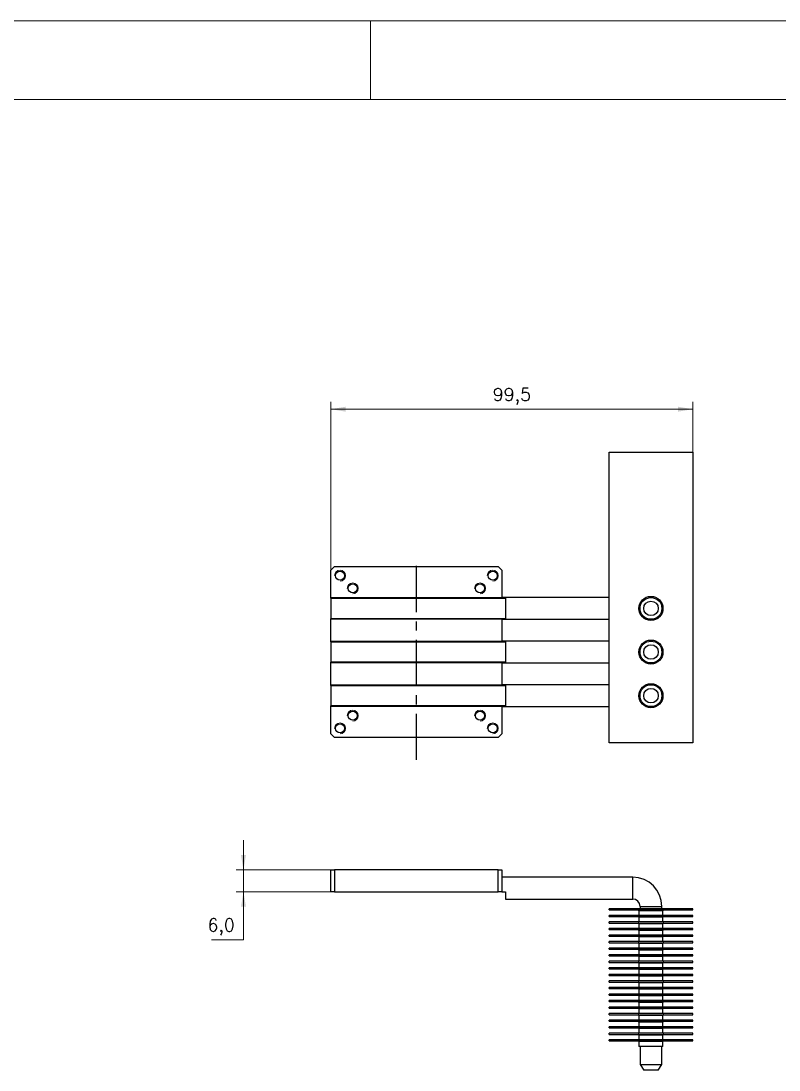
# Model space of a CAD drawing. Header units: millimetres. Extents: x 1360 to 2002, y 432 to 886.
# Drawn here: x 1585 to 1793.5, y 597.7 to 886.1 of the extents above; entities that cross this region are included whole.
import ezdxf

# ---------------------------------------------------------------- set-up
doc = ezdxf.new("R2010")
doc.units = ezdxf.units.MM
doc.linetypes.add('CENTERX2', pattern=[20.32, 12.7, -2.54, 2.54, -2.54])
doc.layers.get('0').update_dxf_attribs({"lineweight": 18})
doc.layers.add('中心线层', color=1, linetype='CENTERX2', lineweight=25)
doc.layers.add('尺寸线层', color=3, linetype='Continuous', lineweight=18)
doc.styles.get("Standard").update_dxf_attribs({"font": 'txt.shx', "bigfont": 'gbcbig.shx'})
doc.dimstyles.new('ISO-25', dxfattribs={"dimtxt": 3.5, "dimasz": 2.5, "dimexe": 1.25, "dimexo": 0.625, "dimtad": 1, "dimtxsty": 'Standard', "dimcen": 2.5, "dimdle": 5, "dimadec": 0, "dimazin": 0, "dimtfac": 1, "dimtmove": 0, "dimatfit": 3, "dimfxl": 0, "dimarcsym": 0})

# ---------------------------------------------------------------- blocks, each defined once
blk = doc.blocks.new('*X18')
at = {"layer": '尺寸线层', "linetype": 'Continuous'}
for points in [[(1646.21, 652.67), (1646.89, 656.75), (1645.53, 656.75)], [(1646.21, 646.67), (1646.89, 642.59), (1645.53, 642.59)]]:
    blk.add_hatch(color=0, dxfattribs=at).paths.add_polyline_path(points, flags=0)
at = {"layer": '尺寸线层', "color": 0, "linetype": 'Continuous'}
for p, q in [((1646.21, 660.83), (1646.21, 633.48)), ((1670.27, 652.67), (1644.21, 652.67)), ((1670.27, 646.67), (1644.21, 646.67)), ((1646.21, 633.48), (1637.46, 633.48))]:
    blk.add_line(p, q, dxfattribs=at)
at = {"layer": '尺寸线层', "color": 0, "insert": (1640.09, 637.01), "char_height": 3.5, "width": 10.5, "attachment_point": 5}
blk.add_mtext('6,0', dxfattribs=at)
blk = doc.blocks.new('*X25')
at = {"layer": '尺寸线层', "linetype": 'Continuous'}
for points in [[(1670.27, 779.37), (1674.35, 780.05), (1674.35, 778.69)], [(1769.77, 779.37), (1765.69, 780.05), (1765.69, 778.69)]]:
    blk.add_hatch(color=0, dxfattribs=at).paths.add_polyline_path(points, flags=0)
at = {"layer": '尺寸线层', "color": 0, "linetype": 'Continuous'}
for p, q in [((1670.27, 735.1), (1670.27, 781.37)), ((1670.27, 779.37), (1769.77, 779.37)), ((1769.77, 767.6), (1769.77, 781.37))]:
    blk.add_line(p, q, dxfattribs=at)
at = {"layer": '尺寸线层', "color": 0, "insert": (1720.02, 782.89), "char_height": 3.5, "width": 15, "attachment_point": 5}
blk.add_mtext('99,5', dxfattribs=at)

msp = doc.modelspace()

# ---------------------------------------------------------------- linework, layer by layer
at = {"color": 7, "linetype": 'Continuous'}
for p, q in [((1360.265, 886.111), (2001.948, 886.111)), ((1681.106, 864.506), (1681.106, 886.111)), ((1381.871, 864.506), (1980.342, 864.506))]:
    msp.add_line(p, q, dxfattribs=at)
at = {"color": 7, "linetype": 'Continuous', "lineweight": 25}
for p, q in [((1746.773, 687.598), (1746.773, 767.598)), ((1746.773, 767.598), (1769.773, 767.598)), ((1769.773, 767.598), (1769.773, 687.598)), ((1671.273, 736.098), (1670.273, 735.098)), ((1671.273, 736.098), (1716.273, 736.098)), ((1717.273, 735.098), (1716.273, 736.098)), ((1670.273, 727.479), (1670.273, 735.098)), ((1717.273, 735.098), (1717.273, 727.479)), ((1670.273, 727.426), (1670.273, 727.479)), ((1717.273, 727.479), (1670.273, 727.479)), ((1670.273, 727.426), (1718.273, 727.426)), ((1670.273, 727.426), (1670.273, 721.769)), ((1746.773, 727.598), (1717.273, 727.598)), ((1718.273, 727.426), (1718.273, 721.769)), ((1670.273, 721.716), (1670.273, 721.769)), ((1718.273, 721.769), (1670.273, 721.769)), ((1670.273, 721.716), (1717.273, 721.716)), ((1670.273, 715.479), (1670.273, 721.716)), ((1717.273, 721.716), (1717.273, 715.479)), ((1717.273, 721.598), (1746.773, 721.598)), ((1670.273, 715.426), (1670.273, 715.479)), ((1717.273, 715.479), (1670.273, 715.479)), ((1670.273, 715.426), (1718.273, 715.426)), ((1670.273, 715.426), (1670.273, 709.769)), ((1746.773, 715.598), (1717.273, 715.598)), ((1718.273, 715.426), (1718.273, 709.769)), ((1670.273, 709.716), (1670.273, 709.769)), ((1718.273, 709.769), (1670.273, 709.769)), ((1670.273, 709.716), (1717.273, 709.716)), ((1670.273, 703.479), (1670.273, 709.716)), ((1717.273, 709.716), (1717.273, 703.479)), ((1717.273, 709.598), (1746.773, 709.598)), ((1670.273, 703.426), (1670.273, 703.479)), ((1717.273, 703.479), (1670.273, 703.479)), ((1670.273, 703.426), (1718.273, 703.426)), ((1670.273, 703.426), (1670.273, 697.769)), ((1746.773, 703.598), (1717.273, 703.598)), ((1718.273, 703.426), (1718.273, 697.769)), ((1670.273, 697.716), (1670.273, 697.769)), ((1718.273, 697.769), (1670.273, 697.769)), ((1670.273, 690.098), (1670.273, 697.716)), ((1670.273, 697.716), (1717.273, 697.716)), ((1717.273, 697.716), (1717.273, 690.098)), ((1717.273, 697.598), (1746.773, 697.598)), ((1670.273, 690.098), (1671.273, 689.098)), ((1716.273, 689.098), (1717.273, 690.098)), ((1716.273, 689.098), (1671.273, 689.098)), ((1769.773, 687.598), (1746.773, 687.598)), ((1670.273, 652.668), (1671.273, 652.668)), ((1670.273, 646.668), (1670.273, 652.668)), ((1671.273, 652.668), (1671.273, 646.668)), ((1716.273, 652.668), (1671.273, 652.668)), ((1716.273, 652.668), (1717.273, 652.668)), ((1716.273, 646.668), (1716.273, 652.668)), ((1717.273, 652.668), (1717.273, 646.668)), ((1753.273, 650.668), (1717.273, 650.668)), ((1671.273, 646.668), (1670.273, 646.668)), ((1671.273, 646.668), (1716.273, 646.668)), ((1717.273, 646.668), (1716.273, 646.668)), ((1717.273, 646.668), (1718.273, 646.668)), ((1718.273, 646.668), (1718.273, 644.668)), ((1718.273, 644.668), (1753.273, 644.668)), ((1746.773, 641.668), (1746.773, 641.968)), ((1769.773, 641.968), (1746.773, 641.968)), ((1746.773, 641.668), (1769.773, 641.668)), ((1754.973, 641.468), (1754.973, 640.168)), ((1755.273, 642.668), (1755.273, 641.968)), ((1761.273, 641.968), (1761.273, 642.668)), ((1761.573, 640.168), (1761.573, 641.468)), ((1769.773, 641.668), (1769.773, 641.968)), ((1769.773, 640.168), (1746.773, 640.168)), ((1746.773, 639.868), (1746.773, 640.168)), ((1746.773, 639.868), (1769.773, 639.868)), ((1746.773, 638.068), (1746.773, 638.368)), ((1769.773, 638.368), (1746.773, 638.368)), ((1746.773, 638.068), (1769.773, 638.068)), ((1754.973, 639.668), (1754.973, 638.368)), ((1754.973, 637.868), (1754.973, 636.568)), ((1761.573, 638.368), (1761.573, 639.668)), ((1761.573, 636.568), (1761.573, 637.868)), ((1769.773, 639.868), (1769.773, 640.168)), ((1769.773, 638.068), (1769.773, 638.368)), ((1746.773, 636.268), (1746.773, 636.568)), ((1769.773, 636.568), (1746.773, 636.568)), ((1746.773, 636.268), (1769.773, 636.268)), ((1746.773, 634.468), (1746.773, 634.768)), ((1769.773, 634.768), (1746.773, 634.768)), ((1754.973, 636.068), (1754.973, 634.768)), ((1761.573, 634.768), (1761.573, 636.068)), ((1769.773, 636.268), (1769.773, 636.568)), ((1769.773, 634.468), (1769.773, 634.768)), ((1746.773, 634.468), (1769.773, 634.468)), ((1746.773, 632.668), (1746.773, 632.968)), ((1769.773, 632.968), (1746.773, 632.968)), ((1746.773, 632.668), (1769.773, 632.668)), ((1754.973, 634.268), (1754.973, 632.968)), ((1754.973, 632.468), (1754.973, 631.168)), ((1761.573, 632.968), (1761.573, 634.268)), ((1761.573, 631.168), (1761.573, 632.468)), ((1769.773, 632.668), (1769.773, 632.968)), ((1746.773, 630.868), (1746.773, 631.168)), ((1769.773, 631.168), (1746.773, 631.168)), ((1746.773, 630.868), (1769.773, 630.868)), ((1746.773, 629.068), (1746.773, 629.368)), ((1769.773, 629.368), (1746.773, 629.368)), ((1746.773, 629.068), (1769.773, 629.068)), ((1754.973, 630.668), (1754.973, 629.368)), ((1754.973, 628.868), (1754.973, 627.568)), ((1761.573, 629.368), (1761.573, 630.668)), ((1761.573, 627.568), (1761.573, 628.868)), ((1769.773, 630.868), (1769.773, 631.168)), ((1769.773, 629.068), (1769.773, 629.368)), ((1769.773, 627.568), (1746.773, 627.568)), ((1746.773, 627.268), (1746.773, 627.568)), ((1746.773, 627.268), (1769.773, 627.268)), ((1754.973, 627.068), (1754.973, 625.768)), ((1761.573, 625.768), (1761.573, 627.068)), ((1769.773, 627.268), (1769.773, 627.568)), ((1746.773, 625.468), (1746.773, 625.768)), ((1769.773, 625.768), (1746.773, 625.768)), ((1746.773, 625.468), (1769.773, 625.468)), ((1769.773, 623.968), (1746.773, 623.968)), ((1746.773, 623.668), (1746.773, 623.968)), ((1746.773, 623.668), (1769.773, 623.668)), ((1754.973, 625.268), (1754.973, 623.968)), ((1754.973, 623.468), (1754.973, 622.168)), ((1761.573, 623.968), (1761.573, 625.268)), ((1761.573, 622.168), (1761.573, 623.468)), ((1769.773, 625.468), (1769.773, 625.768)), ((1769.773, 623.668), (1769.773, 623.968)), ((1746.773, 621.868), (1746.773, 622.168)), ((1769.773, 622.168), (1746.773, 622.168)), ((1746.773, 621.868), (1769.773, 621.868)), ((1746.773, 620.068), (1746.773, 620.368)), ((1769.773, 620.368), (1746.773, 620.368)), ((1754.973, 621.668), (1754.973, 620.368)), ((1761.573, 620.368), (1761.573, 621.668)), ((1769.773, 621.868), (1769.773, 622.168)), ((1769.773, 620.068), (1769.773, 620.368)), ((1746.773, 620.068), (1769.773, 620.068)), ((1746.773, 618.268), (1746.773, 618.568)), ((1769.773, 618.568), (1746.773, 618.568)), ((1746.773, 618.268), (1769.773, 618.268)), ((1754.973, 619.868), (1754.973, 618.568)), ((1754.973, 618.068), (1754.973, 616.768)), ((1761.573, 618.568), (1761.573, 619.868)), ((1761.573, 616.768), (1761.573, 618.068)), ((1769.773, 618.268), (1769.773, 618.568)), ((1746.773, 616.468), (1746.773, 616.768)), ((1769.773, 616.768), (1746.773, 616.768)), ((1746.773, 616.468), (1769.773, 616.468)), ((1746.773, 614.668), (1746.773, 614.968)), ((1769.773, 614.968), (1746.773, 614.968)), ((1746.773, 614.668), (1769.773, 614.668)), ((1754.973, 616.268), (1754.973, 614.968)), ((1754.973, 614.468), (1754.973, 613.168)), ((1761.573, 614.968), (1761.573, 616.268)), ((1761.573, 613.168), (1761.573, 614.468)), ((1769.773, 616.468), (1769.773, 616.768)), ((1769.773, 614.668), (1769.773, 614.968)), ((1746.773, 612.868), (1746.773, 613.168)), ((1769.773, 613.168), (1746.773, 613.168)), ((1746.773, 612.868), (1769.773, 612.868)), ((1754.973, 612.668), (1754.973, 611.368)), ((1761.573, 611.368), (1761.573, 612.668)), ((1769.773, 612.868), (1769.773, 613.168)), ((1769.773, 611.368), (1746.773, 611.368)), ((1746.773, 611.068), (1746.773, 611.368)), ((1746.773, 611.068), (1769.773, 611.068)), ((1746.773, 609.268), (1746.773, 609.568)), ((1769.773, 609.568), (1746.773, 609.568)), ((1746.773, 609.268), (1769.773, 609.268)), ((1754.973, 610.868), (1754.973, 609.568)), ((1754.973, 609.068), (1754.973, 607.768)), ((1761.573, 609.568), (1761.573, 610.868)), ((1761.573, 607.768), (1761.573, 609.068)), ((1769.773, 611.068), (1769.773, 611.368)), ((1769.773, 609.268), (1769.773, 609.568)), ((1746.773, 607.468), (1746.773, 607.768)), ((1769.773, 607.768), (1746.773, 607.768)), ((1746.773, 607.468), (1769.773, 607.468)), ((1746.773, 605.668), (1746.773, 605.968)), ((1769.773, 605.968), (1746.773, 605.968)), ((1754.973, 607.268), (1754.973, 605.968)), ((1761.573, 605.968), (1761.573, 607.268)), ((1769.773, 607.468), (1769.773, 607.768)), ((1769.773, 605.668), (1769.773, 605.968)), ((1746.773, 605.668), (1769.773, 605.668)), ((1754.973, 605.468), (1754.973, 604.168)), ((1761.573, 604.168), (1754.973, 604.168)), ((1755.273, 604.168), (1755.273, 599.168)), ((1761.273, 599.168), (1761.273, 604.168)), ((1761.573, 604.168), (1761.573, 605.468)), ((1755.273, 599.168), (1756.273, 597.668)), ((1755.273, 599.168), (1758.273, 599.168)), ((1758.273, 597.668), (1756.273, 597.668)), ((1758.273, 599.168), (1761.273, 599.168)), ((1760.273, 597.668), (1758.273, 597.668)), ((1760.273, 597.668), (1761.273, 599.168))]:
    msp.add_line(p, q, dxfattribs=at)
at = {"color": 8, "linetype": 'Continuous', "lineweight": 25}
for p, q in [((1753.273, 647.668), (1753.273, 650.668)), ((1753.273, 644.668), (1753.273, 647.668)), ((1761.573, 641.468), (1754.973, 641.468)), ((1755.273, 642.668), (1758.273, 642.668)), ((1758.273, 642.668), (1761.273, 642.668)), ((1761.573, 639.668), (1754.973, 639.668)), ((1761.573, 637.868), (1754.973, 637.868)), ((1761.573, 636.068), (1754.973, 636.068)), ((1761.573, 634.268), (1754.973, 634.268)), ((1761.573, 632.468), (1754.973, 632.468)), ((1761.573, 630.668), (1754.973, 630.668)), ((1761.573, 628.868), (1754.973, 628.868)), ((1761.573, 627.068), (1754.973, 627.068)), ((1761.573, 625.268), (1754.973, 625.268)), ((1761.573, 623.468), (1754.973, 623.468)), ((1761.573, 621.668), (1754.973, 621.668)), ((1761.573, 619.868), (1754.973, 619.868)), ((1761.573, 618.068), (1754.973, 618.068)), ((1761.573, 616.268), (1754.973, 616.268)), ((1761.573, 614.468), (1754.973, 614.468)), ((1761.573, 612.668), (1754.973, 612.668)), ((1761.573, 610.868), (1754.973, 610.868)), ((1761.573, 609.068), (1754.973, 609.068)), ((1761.573, 607.268), (1754.973, 607.268)), ((1761.573, 605.468), (1754.973, 605.468))]:
    msp.add_line(p, q, dxfattribs=at)
at = {"color": 7, "linetype": 'Continuous', "lineweight": 25}
for centre, radius in [((1672.773, 733.598), 1.25), ((1672.773, 733.598), 1.25), ((1714.773, 733.598), 1.25), ((1714.773, 733.598), 1.25), ((1676.273, 730.098), 1.25), ((1676.273, 730.098), 1.25), ((1711.273, 730.098), 1.25), ((1711.273, 730.098), 1.25), ((1758.273, 724.598), 3.3), ((1758.273, 724.598), 3), ((1758.273, 724.598), 2), ((1758.273, 712.598), 3.3), ((1758.273, 712.598), 3), ((1758.273, 712.598), 2), ((1758.273, 700.598), 3.3), ((1758.273, 700.598), 3), ((1758.273, 700.598), 2), ((1676.273, 695.098), 1.25), ((1676.273, 695.098), 1.25), ((1711.273, 695.098), 1.25), ((1711.273, 695.098), 1.25), ((1672.773, 691.598), 1.25), ((1672.773, 691.598), 1.25), ((1714.773, 691.598), 1.25), ((1714.773, 691.598), 1.25)]:
    msp.add_circle(centre, radius, dxfattribs=at)
for centre, radius, start, end in [((1753.273, 642.668), 8, 0, 90), ((1753.273, 642.668), 2, 0, 90), ((1754.773, 641.468), 0.2, 0, 90), ((1761.773, 641.468), 0.2, 90, 180), ((1754.773, 639.668), 0.2, 0, 90), ((1754.773, 637.868), 0.2, 0, 90), ((1761.773, 639.668), 0.2, 90, 180), ((1761.773, 637.868), 0.2, 90, 180), ((1754.773, 636.068), 0.2, 0, 90), ((1761.773, 636.068), 0.2, 90, 180), ((1754.773, 634.268), 0.2, 0, 90), ((1754.773, 632.468), 0.2, 0, 90), ((1761.773, 634.268), 0.2, 90, 180), ((1761.773, 632.468), 0.2, 90, 180), ((1754.773, 630.668), 0.2, 0, 90), ((1754.773, 628.868), 0.2, 0, 90), ((1761.773, 630.668), 0.2, 90, 180), ((1761.773, 628.868), 0.2, 90, 180), ((1754.773, 627.068), 0.2, 0, 90), ((1761.773, 627.068), 0.2, 90, 180), ((1754.773, 625.268), 0.2, 0, 90), ((1754.773, 623.468), 0.2, 0, 90), ((1761.773, 625.268), 0.2, 90, 180), ((1761.773, 623.468), 0.2, 90, 180), ((1754.773, 621.668), 0.2, 0, 90), ((1761.773, 621.668), 0.2, 90, 180), ((1754.773, 619.868), 0.2, 0, 90), ((1754.773, 618.068), 0.2, 0, 90), ((1761.773, 619.868), 0.2, 90, 180), ((1761.773, 618.068), 0.2, 90, 180), ((1754.773, 616.268), 0.2, 0, 90), ((1754.773, 614.468), 0.2, 0, 90), ((1761.773, 616.268), 0.2, 90, 180), ((1761.773, 614.468), 0.2, 90, 180), ((1754.773, 612.668), 0.2, 0, 90), ((1761.773, 612.668), 0.2, 90, 180), ((1754.773, 610.868), 0.2, 0, 90), ((1754.773, 609.068), 0.2, 0, 90), ((1761.773, 610.868), 0.2, 90, 180), ((1761.773, 609.068), 0.2, 90, 180), ((1754.773, 607.268), 0.2, 0, 90), ((1761.773, 607.268), 0.2, 90, 180), ((1754.773, 605.468), 0.2, 0, 90), ((1761.773, 605.468), 0.2, 90, 180)]:
    msp.add_arc(centre, radius, start, end, dxfattribs=at)
at = {"layer": '中心线层'}
msp.add_line((1693.773, 682.929), (1693.773, 738.098), dxfattribs=at)
at = {"layer": '尺寸线层', "color": 6}
for centre in [(1672.773, 733.598), (1714.773, 733.598), (1676.273, 730.098), (1711.273, 730.098), (1676.273, 695.098), (1711.273, 695.098), (1672.773, 691.598), (1714.773, 691.598)]:
    msp.add_arc(centre, 1.5, 270, 180, dxfattribs=at)

# ---------------------------------------------------------------- dimensions: what is measured, and where the dimension line sits
at = {"layer": '尺寸线层'}
dim = msp.add_linear_dim(base=(1769.773, 779.367), p1=(1670.273, 735.098), p2=(1769.773, 767.598), angle=0, dimstyle='ISO-25', override={"dimasz": 4.08, "dimexe": 2, "dimexo": 0, "dimgap": 1.524, "dimtih": 1, "dimtoh": 1, "dimdec": 1, "dimzin": 0, "dimsah": 1, "dimdle": 8.16, "dimadec": 2, "dimtfill": 1, "dimtolj": 1, "dimtzin": 0}, dxfattribs=at)
dim.commit()
dim.dimension.update_dxf_attribs({"geometry": '*X25', "text_midpoint": (1720.023, 779.367)})
dim = msp.add_linear_dim(base=(1646.21, 646.668), p1=(1670.273, 652.668), p2=(1670.273, 646.668), angle=270, dimstyle='ISO-25', override={"dimasz": 4.08, "dimexe": 2, "dimexo": 0, "dimgap": 1.524, "dimtih": 1, "dimtoh": 1, "dimdec": 1, "dimzin": 0, "dimsah": 1, "dimdle": 8.16, "dimadec": 2, "dimtfill": 1, "dimtolj": 1, "dimtzin": 0}, dxfattribs=at)
dim.commit()
dim.dimension.update_dxf_attribs({"geometry": '*X18', "text_midpoint": (1646.21, 633.483), "dimtype": 160})

doc.saveas('drawing.dxf')
